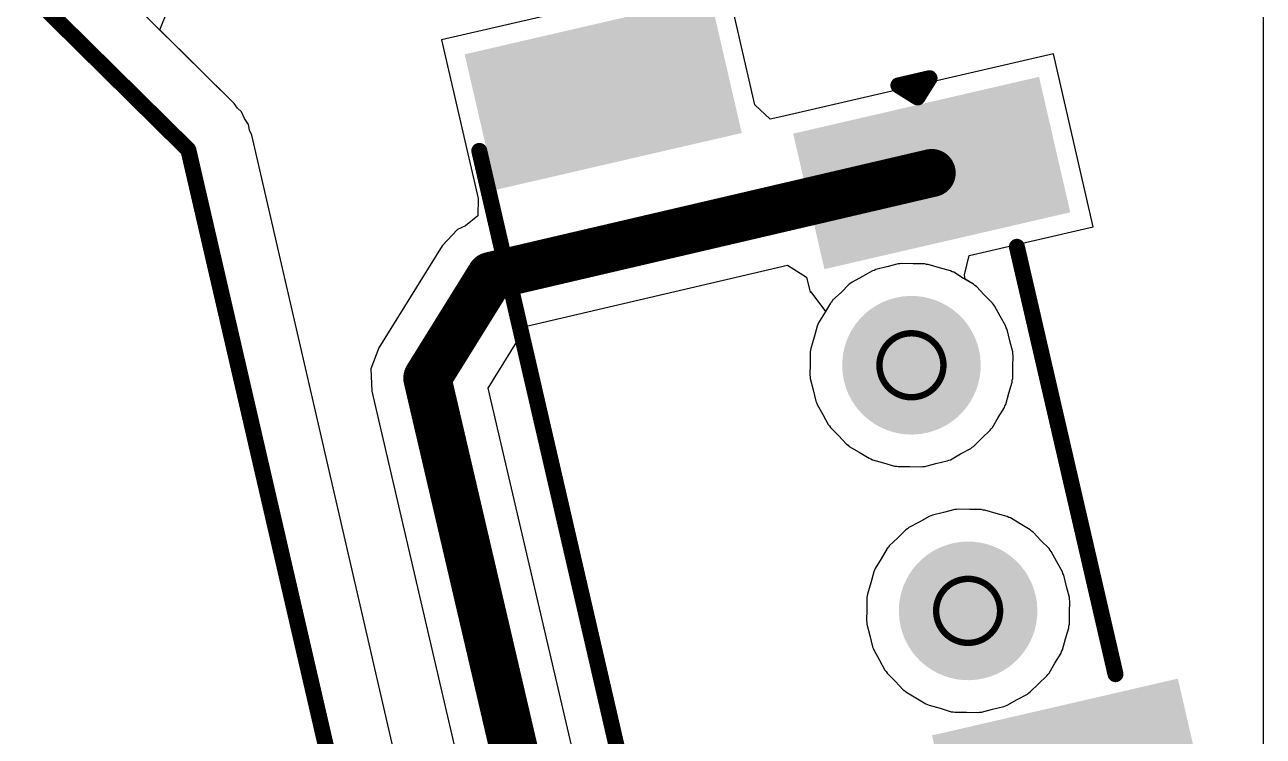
# Model space of a CAD drawing. Header units: inches. Extents: x -6 to 385, y -2 to 102.
# Drawn here: x -5.71 to 4.12, y 11.65 to 17.29 of the extents above; entities that cross this region are included whole.
import ezdxf

# ---------------------------------------------------------------- set-up
doc = ezdxf.new("R2010")
doc.units = ezdxf.units.IN
for name, color, linetype in [('Board outline', 216, 'Continuous'), ('Bottom Layer', 5, 'Continuous'), ('Bottom Overlay', 54, 'Continuous'), ('Bottom Paste', 16, 'Continuous'), ('Bottom Solder', 6, 'Continuous'), ('Drill Drawing', 1, 'Continuous'), ('Layer 1', 16, 'Continuous'), ('Layer 2', 76, 'Continuous'), ('Pad Holes', 156, 'Continuous'), ('Top Layer', 1, 'Continuous'), ('Top Solder', 216, 'Continuous')]:
    doc.layers.add(name, color=color, linetype=linetype)

# ---------------------------------------------------------------- blocks, each defined once
blk = doc.blocks.new('TP12422673_B_174')
at = {"layer": 'Bottom Layer'}
for points in [[(-2, 2.1), (-2, 0.3), (-2.9, 0.3), (-2.9, 2.1)], [(2.9, 2.1), (2.9, 0.3), (2, 0.3), (2, 2.1)], [(-3.2, -0.3), (-3.2, -2.1), (-4.1, -2.1), (-4.1, -0.3)], [(4.1, -0.3), (4.1, -2.1), (3.2, -2.1), (3.2, -0.3)]]:
    blk.add_hatch(color=5, dxfattribs=at).paths.add_polyline_path(points)
at = {"layer": 'Bottom Paste'}
for points in [[(-2, 2.1), (-2, 0.3), (-2.9, 0.3), (-2.9, 2.1)], [(2.9, 2.1), (2.9, 0.3), (2, 0.3), (2, 2.1)], [(-3.2, -0.3), (-3.2, -2.1), (-4.1, -2.1), (-4.1, -0.3)], [(4.1, -0.3), (4.1, -2.1), (3.2, -2.1), (3.2, -0.3)]]:
    blk.add_hatch(color=16, dxfattribs=at).paths.add_polyline_path(points)
at = {"layer": 'Bottom Solder'}
for points in [[(-1.8984, 2.2016), (-1.8984, 0.1984), (-3.0016, 0.1984), (-3.0016, 2.2016)], [(3.0016, 2.2016), (3.0016, 0.1984), (1.8984, 0.1984), (1.8984, 2.2016)], [(-3.0984, -0.1984), (-3.0984, -2.2016), (-4.2016, -2.2016), (-4.2016, -0.1984)], [(4.2016, -0.1984), (4.2016, -2.2016), (3.0984, -2.2016), (3.0984, -0.1984)]]:
    blk.add_hatch(color=6, dxfattribs=at).paths.add_polyline_path(points)
h = blk.add_hatch(color=6, dxfattribs=at)
edge = h.paths.add_edge_path()
edge.add_arc((-1, 0.7), 0.1016, 0, 360)
h = blk.add_hatch(color=6, dxfattribs=at)
edge = h.paths.add_edge_path()
edge.add_arc((1, 0.7), 0.1016, 0, 360)
at = {"layer": 'Pad Holes'}
h = blk.add_hatch(color=7, dxfattribs=at)
edge = h.paths.add_edge_path()
edge.add_arc((-1, 0.7), 0.55, 0, 360)
h = blk.add_hatch(color=7, dxfattribs=at)
edge = h.paths.add_edge_path()
edge.add_arc((1, 0.7), 0.55, 0, 360)
at = {"layer": 'Top Solder'}
h = blk.add_hatch(color=216, dxfattribs=at)
edge = h.paths.add_edge_path()
edge.add_arc((-1, 0.7), 0.1016, 0, 360)
h = blk.add_hatch(color=216, dxfattribs=at)
edge = h.paths.add_edge_path()
edge.add_arc((1, 0.7), 0.1016, 0, 360)
at = {"layer": 'Bottom Overlay'}
for points in [[(-1.7272, 1.7272, 0.127, 0.127, 0), (1.7526, 1.7272, 0.127, 0.127, 0)], [(-3.1866, 1.0984, 0.127, 0.127, 0), (-3.1866, 1.3524, 0.127, 0.127, 0)], [(-3.0596, 1.2254, 0.127, 0.127, 0), (-3.1866, 1.3524, 0.127, 0.127, 0)], [(-3.1866, 1.0984, 0.127, 0.127, 0), (-3.0596, 1.2254, 0.127, 0.127, 0)], [(-3.429, -2.2606, 0.127, 0.127, 0), (3.5306, -2.2606, 0.127, 0.127, 0)]]:
    blk.add_lwpolyline(points, format="xyseb", dxfattribs=at)
for points in [[(-1.759, 1.7272, 0.0635, 0.0635, 1), (-1.6955, 1.7272, 0.0635, 0.0635, 1)], [(1.7208, 1.7272, 0.0635, 0.0635, 1), (1.7844, 1.7272, 0.0635, 0.0635, 1)], [(-3.2183, 1.3524, 0.0635, 0.0635, 1), (-3.1548, 1.3524, 0.0635, 0.0635, 1)], [(-3.2183, 1.3524, 0.0635, 0.0635, 1), (-3.1548, 1.3524, 0.0635, 0.0635, 1)], [(-3.0913, 1.2254, 0.0635, 0.0635, 1), (-3.0278, 1.2254, 0.0635, 0.0635, 1)], [(-3.0913, 1.2254, 0.0635, 0.0635, 1), (-3.0278, 1.2254, 0.0635, 0.0635, 1)], [(-3.2184, 1.0984, 0.0635, 0.0635, 1), (-3.1549, 1.0984, 0.0635, 0.0635, 1)], [(-3.2184, 1.0984, 0.0635, 0.0635, 1), (-3.1549, 1.0984, 0.0635, 0.0635, 1)], [(-3.4607, -2.2606, 0.0635, 0.0635, 1), (-3.3973, -2.2606, 0.0635, 0.0635, 1)], [(3.4989, -2.2606, 0.0635, 0.0635, 1), (3.5623, -2.2606, 0.0635, 0.0635, 1)]]:
    blk.add_lwpolyline(points, format="xyseb", close=True, dxfattribs=at)

msp = doc.modelspace()

# ---------------------------------------------------------------- linework, layer by layer
at = {"layer": 'Board outline'}
for points in [[(-5.6475, 17.5214, 0.127, 0.127, 0), (-4.4121, 16.3028, 0.127, 0.127, 0)], [(-4.4121, 16.3028, 0.127, 0.127, 0), (-2.6237, 8.5565, 0.127, 0.127, 0)]]:
    msp.add_lwpolyline(points, format="xyseb", dxfattribs=at)
msp.add_lwpolyline([(-4.4438, 16.3028, 0.0635, 0.0635, 1), (-4.3803, 16.3028, 0.0635, 0.0635, 1)], format="xyseb", close=True, dxfattribs=at)
msp.add_lwpolyline([(-4.4438, 16.3028, 0.0635, 0.0635, 1), (-4.3803, 16.3028, 0.0635, 0.0635, 1)], format="xyseb", close=True, dxfattribs=at)
at = {"layer": 'Bottom Layer'}
for p, q in [((-4.0484, 16.6715), (-5.1526, 17.7607)), ((-0.1526, 17.6941), (-2.4014, 17.1749)), ((0.0859, 16.6609), (-0.1526, 17.6941)), ((-2.4014, 17.1749), (-2.1111, 15.9174)), ((2.4559, 17.0647), (0.2906, 16.5648)), ((2.7726, 15.6928), (2.4559, 17.0647)), ((-4.0231, 16.6343), (-4.0484, 16.6715)), ((-3.9904, 16.6035), (-4.0231, 16.6343)), ((0.207, 16.5455), (0.0859, 16.6609)), ((-3.967, 16.5515), (-3.9904, 16.6035)), ((-3.9349, 16.5042), (-3.967, 16.5515)), ((0.2906, 16.5648), (0.207, 16.5455)), ((-3.9259, 16.4602), (-3.9349, 16.5042)), ((-3.9074, 16.4193), (-3.9259, 16.4602)), ((-2.119, 8.673), (-3.9074, 16.4193)), ((-2.1111, 15.9174), (-2.1144, 15.7789)), ((-2.1144, 15.7789), (-2.2125, 15.6993)), ((-2.2763, 15.6704), (-2.3971, 15.5413)), ((-2.2125, 15.6993), (-2.2763, 15.6704)), ((1.787, 15.4652), (2.7726, 15.6928)), ((-2.3971, 15.5413), (-2.9004, 14.7318)), ((1.7498, 15.3112), (1.787, 15.4652)), ((-1.7264, 14.9034), (0.3454, 15.3868)), ((0.3454, 15.3868), (0.4962, 15.2927)), ((0.4962, 15.2927), (0.5237, 15.1736)), ((1.7559, 15.2756), (1.7498, 15.3112)), ((1.8225, 15.2372), (1.7559, 15.2756)), ((0.5237, 15.1736), (0.5308, 15.1752)), ((0.5308, 15.1752), (0.6461, 15.0194)), ((1.8325, 15.2271), (1.8225, 15.2372)), ((1.8446, 15.2196), (1.8325, 15.2271)), ((1.9072, 15.1524), (1.8446, 15.2196)), ((1.9722, 15.0875), (1.9072, 15.1524)), ((1.9793, 15.0752), (1.9722, 15.0875)), ((1.989, 15.0648), (1.9793, 15.0752)), ((2.0321, 14.9837), (1.989, 15.0648)), ((0.6395, 15.008), (0.5909, 14.9301)), ((0.6461, 15.0194), (0.6395, 15.008)), ((2.078, 14.9042), (2.0321, 14.9837)), ((-2.0315, 14.4126), (-1.7264, 14.9034)), ((0.5796, 14.9042), (0.5558, 14.8155)), ((0.5867, 14.9165), (0.5796, 14.9042)), ((0.5909, 14.9301), (0.5867, 14.9165)), ((2.0817, 14.8904), (2.078, 14.9042)), ((2.0884, 14.8778), (2.0817, 14.8904)), ((2.109, 14.7883), (2.0884, 14.8778)), ((0.5558, 14.8155), (0.529, 14.7277)), ((2.1328, 14.6997), (2.109, 14.7883)), ((-2.9004, 14.7318), (-2.9627, 14.5663)), ((0.5285, 14.7135), (0.5248, 14.6997)), ((0.5248, 14.6997), (0.5248, 14.6079)), ((0.529, 14.7277), (0.5285, 14.7135)), ((2.1328, 14.6854), (2.1328, 14.6997)), ((2.136, 14.6716), (2.1328, 14.6854)), ((2.1328, 14.5798), (2.136, 14.6716)), ((-2.9627, 14.5663), (-2.9568, 14.3895)), ((0.5248, 14.6079), (0.5216, 14.5161)), ((2.1328, 14.488), (2.1328, 14.5798)), ((0.5216, 14.5161), (0.5248, 14.5022)), ((0.5248, 14.5022), (0.5248, 14.488)), ((0.5248, 14.488), (0.5486, 14.3993)), ((2.1018, 14.3722), (2.1286, 14.46)), ((2.1286, 14.46), (2.1291, 14.4742)), ((2.1291, 14.4742), (2.1328, 14.488)), ((-2.9568, 14.3895), (-2.9568, 14.3895)), ((-2.9568, 14.3895), (-1.3957, 7.6982)), ((-0.4839, 7.7795), (-2.0315, 14.4126)), ((0.5486, 14.3993), (0.5692, 14.3098)), ((2.078, 14.2835), (2.1018, 14.3722)), ((0.5692, 14.3098), (0.5759, 14.2973)), ((0.5759, 14.2973), (0.5796, 14.2835)), ((0.5796, 14.2835), (0.6255, 14.204)), ((2.0667, 14.2575), (2.0709, 14.2712)), ((2.0709, 14.2712), (2.078, 14.2835)), ((0.6255, 14.204), (0.6686, 14.1229)), ((1.9722, 14.1002), (2.0181, 14.1797)), ((2.0181, 14.1797), (2.0667, 14.2575)), ((0.6686, 14.1229), (0.6783, 14.1125)), ((0.6783, 14.1125), (0.6854, 14.1002)), ((0.6854, 14.1002), (0.7504, 14.0352)), ((1.8874, 14.0154), (1.9545, 14.078)), ((1.9545, 14.078), (1.9621, 14.0901)), ((1.9621, 14.0901), (1.9722, 14.1002)), ((0.7504, 14.0352), (0.813, 13.9681)), ((0.813, 13.9681), (0.8251, 13.9606)), ((1.8225, 13.9505), (1.8874, 14.0154)), ((0.8251, 13.9606), (0.8351, 13.9505)), ((0.8351, 13.9505), (0.9146, 13.9046)), ((0.9146, 13.9046), (0.9925, 13.8559)), ((1.6391, 13.8446), (1.7186, 13.8905)), ((1.7186, 13.8905), (1.7997, 13.9336)), ((1.7997, 13.9336), (1.8101, 13.9434)), ((1.8101, 13.9434), (1.8225, 13.9505)), ((0.9925, 13.8559), (1.0061, 13.8518)), ((1.0061, 13.8518), (1.0185, 13.8446)), ((1.0185, 13.8446), (1.1072, 13.8209)), ((1.1072, 13.8209), (1.195, 13.794)), ((1.195, 13.794), (1.2092, 13.7935)), ((1.2092, 13.7935), (1.223, 13.7898)), ((1.223, 13.7898), (1.3148, 13.7898)), ((1.3148, 13.7898), (1.4065, 13.7866)), ((1.4065, 13.7866), (1.4204, 13.7898)), ((1.4204, 13.7898), (1.4347, 13.7898)), ((1.4347, 13.7898), (1.5233, 13.8136)), ((1.5233, 13.8136), (1.6128, 13.8343)), ((1.6128, 13.8343), (1.6254, 13.8409)), ((1.6254, 13.8409), (1.6391, 13.8446)), ((1.4684, 13.3943), (1.3889, 13.3484)), ((1.4821, 13.398), (1.4684, 13.3943)), ((1.4947, 13.4047), (1.4821, 13.398)), ((1.5842, 13.4253), (1.4947, 13.4047)), ((1.6729, 13.4491), (1.5842, 13.4253)), ((1.6871, 13.4491), (1.6729, 13.4491)), ((1.701, 13.4523), (1.6871, 13.4491)), ((1.7927, 13.4491), (1.701, 13.4523)), ((1.8846, 13.4491), (1.7927, 13.4491)), ((1.8983, 13.4454), (1.8846, 13.4491)), ((1.9125, 13.4449), (1.8983, 13.4454)), ((2.0003, 13.4181), (1.9125, 13.4449)), ((2.089, 13.3943), (2.0003, 13.4181)), ((2.1014, 13.3872), (2.089, 13.3943)), ((2.115, 13.383), (2.1014, 13.3872)), ((2.1929, 13.3344), (2.115, 13.383)), ((1.285, 13.2885), (1.2201, 13.2235)), ((1.2974, 13.2956), (1.285, 13.2885)), ((1.3078, 13.3053), (1.2974, 13.2956)), ((1.3889, 13.3484), (1.3078, 13.3053)), ((2.2724, 13.2885), (2.1929, 13.3344)), ((2.2824, 13.2784), (2.2724, 13.2885)), ((2.2945, 13.2708), (2.2824, 13.2784)), ((1.2201, 13.2235), (1.153, 13.1609)), ((2.3571, 13.2037), (2.2945, 13.2708)), ((2.4221, 13.1388), (2.3571, 13.2037)), ((1.1353, 13.1388), (1.0895, 13.0593)), ((1.1454, 13.1488), (1.1353, 13.1388)), ((1.153, 13.1609), (1.1454, 13.1488)), ((2.4292, 13.1264), (2.4221, 13.1388)), ((2.4389, 13.116), (2.4292, 13.1264)), ((2.482, 13.0349), (2.4389, 13.116)), ((1.0408, 12.9814), (1.0366, 12.9678)), ((1.0895, 13.0593), (1.0408, 12.9814)), ((2.5279, 12.9554), (2.482, 13.0349)), ((1.0295, 12.9554), (1.0057, 12.8667)), ((1.0366, 12.9678), (1.0295, 12.9554)), ((2.5316, 12.9417), (2.5279, 12.9554)), ((2.5383, 12.9291), (2.5316, 12.9417)), ((2.5589, 12.8396), (2.5383, 12.9291)), ((1.0057, 12.8667), (0.9789, 12.7789)), ((2.5827, 12.7509), (2.5589, 12.8396)), ((0.9784, 12.7647), (0.9747, 12.7509)), ((0.9747, 12.7509), (0.9747, 12.6591)), ((0.9789, 12.7789), (0.9784, 12.7647)), ((2.5827, 12.7367), (2.5827, 12.7509)), ((2.5859, 12.7228), (2.5827, 12.7367)), ((2.5827, 12.6311), (2.5859, 12.7228)), ((0.9747, 12.6591), (0.9715, 12.5674)), ((2.5827, 12.5393), (2.5827, 12.6311)), ((0.9715, 12.5674), (0.9747, 12.5535)), ((0.9747, 12.5535), (0.9747, 12.5393)), ((0.9747, 12.5393), (0.9985, 12.4506)), ((2.5517, 12.4235), (2.5785, 12.5113)), ((2.5785, 12.5113), (2.579, 12.5255)), ((2.579, 12.5255), (2.5827, 12.5393)), ((0.9985, 12.4506), (1.0191, 12.3611)), ((2.5279, 12.3348), (2.5517, 12.4235)), ((1.0191, 12.3611), (1.0258, 12.3485)), ((1.0258, 12.3485), (1.0295, 12.3348)), ((1.0295, 12.3348), (1.0754, 12.2553)), ((2.468, 12.2309), (2.5166, 12.3088)), ((2.5166, 12.3088), (2.5208, 12.3224)), ((2.5208, 12.3224), (2.5279, 12.3348)), ((1.0754, 12.2553), (1.1185, 12.1742)), ((2.4221, 12.1514), (2.468, 12.2309)), ((1.1185, 12.1742), (1.1282, 12.1638)), ((1.1282, 12.1638), (1.1353, 12.1514)), ((1.1353, 12.1514), (1.2003, 12.0865)), ((2.3373, 12.0667), (2.4044, 12.1293)), ((2.4044, 12.1293), (2.412, 12.1414)), ((2.412, 12.1414), (2.4221, 12.1514)), ((1.2003, 12.0865), (1.2629, 12.0194)), ((1.2629, 12.0194), (1.275, 12.0118)), ((1.275, 12.0118), (1.285, 12.0017)), ((1.285, 12.0017), (1.3645, 11.9558)), ((2.26, 11.9946), (2.2724, 12.0017)), ((2.2724, 12.0017), (2.3373, 12.0667)), ((1.3645, 11.9558), (1.4424, 11.9072)), ((1.4424, 11.9072), (1.456, 11.903)), ((1.456, 11.903), (1.4684, 11.8959)), ((2.089, 11.8959), (2.1685, 11.9418)), ((2.1685, 11.9418), (2.2496, 11.9849)), ((2.2496, 11.9849), (2.26, 11.9946)), ((1.4684, 11.8959), (1.5571, 11.8721)), ((1.5571, 11.8721), (1.6449, 11.8453)), ((1.6449, 11.8453), (1.6591, 11.8448)), ((1.6591, 11.8448), (1.6729, 11.8411)), ((1.6729, 11.8411), (1.7647, 11.8411)), ((1.7647, 11.8411), (1.8564, 11.8379)), ((1.8564, 11.8379), (1.8703, 11.8411)), ((1.8703, 11.8411), (1.8846, 11.8411)), ((1.8846, 11.8411), (1.9732, 11.8649)), ((1.9732, 11.8649), (2.0627, 11.8855)), ((2.0627, 11.8855), (2.0753, 11.8922)), ((2.0753, 11.8922), (2.089, 11.8959))]:
    msp.add_line(p, q, dxfattribs=at)
for points in [[(-2.0122, 15.3021, 0.381, 0.381, 0), (1.4898, 16.1192, 0.381, 0.381, 0)], [(-2.5155, 14.4925, 0.381, 0.381, 0), (-2.0122, 15.3021, 0.381, 0.381, 0)], [(-2.5155, 14.4925, 0.381, 0.381, 0), (-0.7473, 6.9141, 0.381, 0.381, 0)]]:
    msp.add_lwpolyline(points, format="xyseb", dxfattribs=at)
for points in [[(1.3946, 16.1192, 0.1905, 0.1905, 1), (1.5851, 16.1192, 0.1905, 0.1905, 1)], [(-2.1075, 15.3021, 0.1905, 0.1905, 1), (-1.917, 15.3021, 0.1905, 0.1905, 1)], [(-2.1075, 15.3021, 0.1905, 0.1905, 1), (-1.917, 15.3021, 0.1905, 0.1905, 1)], [(-2.6107, 14.4925, 0.1905, 0.1905, 1), (-2.4202, 14.4925, 0.1905, 0.1905, 1)], [(-2.6107, 14.4925, 0.1905, 0.1905, 1), (-2.4202, 14.4925, 0.1905, 0.1905, 1)]]:
    msp.add_lwpolyline(points, format="xyseb", close=True, dxfattribs=at)
at = {"layer": 'Drill Drawing'}
for points in [[(1.5828, 14.5938, 0.0508, 0.0508, 1), (1.0748, 14.5938, 0.0508, 0.0508, 1)], [(1.0621, 14.5938, 0.0254, 0.0254, 1), (1.0875, 14.5938, 0.0254, 0.0254, 1)], [(1.5701, 14.5938, 0.0254, 0.0254, 1), (1.5955, 14.5938, 0.0254, 0.0254, 1)], [(2.0327, 12.6451, 0.0508, 0.0508, 1), (1.5247, 12.6451, 0.0508, 0.0508, 1)], [(1.512, 12.6451, 0.0254, 0.0254, 1), (1.5374, 12.6451, 0.0254, 0.0254, 1)], [(2.02, 12.6451, 0.0254, 0.0254, 1), (2.0454, 12.6451, 0.0254, 0.0254, 1)]]:
    msp.add_lwpolyline(points, format="xyseb", close=True, dxfattribs=at)
at = {"layer": 'Layer 1'}
for p, q in [((-4.0484, 16.6715), (-5.1526, 17.7607)), ((-4.0231, 16.6343), (-4.0484, 16.6715)), ((-3.9904, 16.6035), (-4.0231, 16.6343)), ((-3.967, 16.5515), (-3.9904, 16.6035)), ((-3.9349, 16.5042), (-3.967, 16.5515)), ((-3.9259, 16.4602), (-3.9349, 16.5042)), ((-3.9074, 16.4193), (-3.9259, 16.4602)), ((-2.119, 8.673), (-3.9074, 16.4193)), ((1.0185, 15.343), (0.939, 15.2971)), ((1.0322, 15.3467), (1.0185, 15.343)), ((1.0448, 15.3534), (1.0322, 15.3467)), ((1.1343, 15.3741), (1.0448, 15.3534)), ((1.223, 15.3978), (1.1343, 15.3741)), ((1.2372, 15.3978), (1.223, 15.3978)), ((1.2511, 15.401), (1.2372, 15.3978)), ((1.3428, 15.3978), (1.2511, 15.401)), ((1.4347, 15.3978), (1.3428, 15.3978)), ((1.4484, 15.3942), (1.4347, 15.3978)), ((1.4626, 15.3937), (1.4484, 15.3942)), ((1.5504, 15.3668), (1.4626, 15.3937)), ((1.6391, 15.343), (1.5504, 15.3668)), ((1.6515, 15.3359), (1.6391, 15.343)), ((0.8475, 15.2443), (0.8351, 15.2372)), ((0.8579, 15.254), (0.8475, 15.2443)), ((0.939, 15.2971), (0.8579, 15.254)), ((1.6651, 15.3318), (1.6515, 15.3359)), ((1.743, 15.2831), (1.6651, 15.3318)), ((1.8225, 15.2372), (1.743, 15.2831)), ((0.7702, 15.1723), (0.7031, 15.1097)), ((0.8351, 15.2372), (0.7702, 15.1723)), ((1.8325, 15.2271), (1.8225, 15.2372)), ((1.8446, 15.2196), (1.8325, 15.2271)), ((1.9072, 15.1524), (1.8446, 15.2196)), ((1.9722, 15.0875), (1.9072, 15.1524)), ((0.6854, 15.0875), (0.6395, 15.008)), ((0.6955, 15.0976), (0.6854, 15.0875)), ((0.7031, 15.1097), (0.6955, 15.0976)), ((1.9793, 15.0752), (1.9722, 15.0875)), ((1.989, 15.0648), (1.9793, 15.0752)), ((2.0321, 14.9837), (1.989, 15.0648)), ((0.6395, 15.008), (0.5909, 14.9301)), ((2.078, 14.9042), (2.0321, 14.9837)), ((0.5796, 14.9042), (0.5558, 14.8155)), ((0.5867, 14.9165), (0.5796, 14.9042)), ((0.5909, 14.9301), (0.5867, 14.9165)), ((2.0817, 14.8904), (2.078, 14.9042)), ((2.0884, 14.8778), (2.0817, 14.8904)), ((2.109, 14.7883), (2.0884, 14.8778)), ((0.5558, 14.8155), (0.529, 14.7277)), ((2.1328, 14.6997), (2.109, 14.7883)), ((0.5285, 14.7135), (0.5248, 14.6997)), ((0.5248, 14.6997), (0.5248, 14.6079)), ((0.529, 14.7277), (0.5285, 14.7135)), ((2.1328, 14.6854), (2.1328, 14.6997)), ((2.136, 14.6716), (2.1328, 14.6854)), ((2.1328, 14.5798), (2.136, 14.6716)), ((0.5248, 14.6079), (0.5216, 14.5161)), ((2.1328, 14.488), (2.1328, 14.5798)), ((0.5216, 14.5161), (0.5248, 14.5022)), ((0.5248, 14.5022), (0.5248, 14.488)), ((0.5248, 14.488), (0.5486, 14.3993)), ((2.1018, 14.3722), (2.1286, 14.46)), ((2.1286, 14.46), (2.1291, 14.4742)), ((2.1291, 14.4742), (2.1328, 14.488)), ((0.5486, 14.3993), (0.5692, 14.3098)), ((2.078, 14.2835), (2.1018, 14.3722)), ((0.5692, 14.3098), (0.5759, 14.2973)), ((0.5759, 14.2973), (0.5796, 14.2835)), ((0.5796, 14.2835), (0.6255, 14.204)), ((2.0667, 14.2575), (2.0709, 14.2712)), ((2.0709, 14.2712), (2.078, 14.2835)), ((0.6255, 14.204), (0.6686, 14.1229)), ((1.9722, 14.1002), (2.0181, 14.1797)), ((2.0181, 14.1797), (2.0667, 14.2575)), ((0.6686, 14.1229), (0.6783, 14.1125)), ((0.6783, 14.1125), (0.6854, 14.1002)), ((0.6854, 14.1002), (0.7504, 14.0352)), ((1.8874, 14.0154), (1.9545, 14.078)), ((1.9545, 14.078), (1.9621, 14.0901)), ((1.9621, 14.0901), (1.9722, 14.1002)), ((0.7504, 14.0352), (0.813, 13.9681)), ((0.813, 13.9681), (0.8251, 13.9606)), ((1.8225, 13.9505), (1.8874, 14.0154)), ((0.8251, 13.9606), (0.8351, 13.9505)), ((0.8351, 13.9505), (0.9146, 13.9046)), ((0.9146, 13.9046), (0.9925, 13.8559)), ((1.6391, 13.8446), (1.7186, 13.8905)), ((1.7186, 13.8905), (1.7997, 13.9336)), ((1.7997, 13.9336), (1.8101, 13.9434)), ((1.8101, 13.9434), (1.8225, 13.9505)), ((0.9925, 13.8559), (1.0061, 13.8518)), ((1.0061, 13.8518), (1.0185, 13.8446)), ((1.0185, 13.8446), (1.1072, 13.8209)), ((1.1072, 13.8209), (1.195, 13.794)), ((1.195, 13.794), (1.2092, 13.7935)), ((1.2092, 13.7935), (1.223, 13.7898)), ((1.223, 13.7898), (1.3148, 13.7898)), ((1.3148, 13.7898), (1.4065, 13.7866)), ((1.4065, 13.7866), (1.4204, 13.7898)), ((1.4204, 13.7898), (1.4347, 13.7898)), ((1.4347, 13.7898), (1.5233, 13.8136)), ((1.5233, 13.8136), (1.6128, 13.8343)), ((1.6128, 13.8343), (1.6254, 13.8409)), ((1.6254, 13.8409), (1.6391, 13.8446)), ((1.4684, 13.3943), (1.3889, 13.3484)), ((1.4821, 13.398), (1.4684, 13.3943)), ((1.4947, 13.4047), (1.4821, 13.398)), ((1.5842, 13.4253), (1.4947, 13.4047)), ((1.6729, 13.4491), (1.5842, 13.4253)), ((1.6871, 13.4491), (1.6729, 13.4491)), ((1.701, 13.4523), (1.6871, 13.4491)), ((1.7927, 13.4491), (1.701, 13.4523)), ((1.8846, 13.4491), (1.7927, 13.4491)), ((1.8983, 13.4454), (1.8846, 13.4491)), ((1.9125, 13.4449), (1.8983, 13.4454)), ((2.0003, 13.4181), (1.9125, 13.4449)), ((2.089, 13.3943), (2.0003, 13.4181)), ((2.1014, 13.3872), (2.089, 13.3943)), ((2.115, 13.383), (2.1014, 13.3872)), ((2.1929, 13.3344), (2.115, 13.383)), ((1.285, 13.2885), (1.2201, 13.2235)), ((1.2974, 13.2956), (1.285, 13.2885)), ((1.3078, 13.3053), (1.2974, 13.2956)), ((1.3889, 13.3484), (1.3078, 13.3053)), ((2.2724, 13.2885), (2.1929, 13.3344)), ((2.2824, 13.2784), (2.2724, 13.2885)), ((2.2945, 13.2708), (2.2824, 13.2784)), ((1.2201, 13.2235), (1.153, 13.1609)), ((2.3571, 13.2037), (2.2945, 13.2708)), ((2.4221, 13.1388), (2.3571, 13.2037)), ((1.1353, 13.1388), (1.0895, 13.0593)), ((1.1454, 13.1488), (1.1353, 13.1388)), ((1.153, 13.1609), (1.1454, 13.1488)), ((2.4292, 13.1264), (2.4221, 13.1388)), ((2.4389, 13.116), (2.4292, 13.1264)), ((2.482, 13.0349), (2.4389, 13.116)), ((1.0408, 12.9814), (1.0366, 12.9678)), ((1.0895, 13.0593), (1.0408, 12.9814)), ((2.5279, 12.9554), (2.482, 13.0349)), ((1.0295, 12.9554), (1.0057, 12.8667)), ((1.0366, 12.9678), (1.0295, 12.9554)), ((2.5316, 12.9417), (2.5279, 12.9554)), ((2.5383, 12.9291), (2.5316, 12.9417)), ((2.5589, 12.8396), (2.5383, 12.9291)), ((1.0057, 12.8667), (0.9789, 12.7789)), ((2.5827, 12.7509), (2.5589, 12.8396)), ((0.9784, 12.7647), (0.9747, 12.7509)), ((0.9747, 12.7509), (0.9747, 12.6591)), ((0.9789, 12.7789), (0.9784, 12.7647)), ((2.5827, 12.7367), (2.5827, 12.7509)), ((2.5859, 12.7228), (2.5827, 12.7367)), ((2.5827, 12.6311), (2.5859, 12.7228)), ((0.9747, 12.6591), (0.9715, 12.5674)), ((2.5827, 12.5393), (2.5827, 12.6311)), ((0.9715, 12.5674), (0.9747, 12.5535)), ((0.9747, 12.5535), (0.9747, 12.5393)), ((0.9747, 12.5393), (0.9985, 12.4506)), ((2.5517, 12.4235), (2.5785, 12.5113)), ((2.5785, 12.5113), (2.579, 12.5255)), ((2.579, 12.5255), (2.5827, 12.5393)), ((0.9985, 12.4506), (1.0191, 12.3611)), ((2.5279, 12.3348), (2.5517, 12.4235)), ((1.0191, 12.3611), (1.0258, 12.3485)), ((1.0258, 12.3485), (1.0295, 12.3348)), ((1.0295, 12.3348), (1.0754, 12.2553)), ((2.468, 12.2309), (2.5166, 12.3088)), ((2.5166, 12.3088), (2.5208, 12.3224)), ((2.5208, 12.3224), (2.5279, 12.3348)), ((1.0754, 12.2553), (1.1185, 12.1742)), ((2.4221, 12.1514), (2.468, 12.2309)), ((1.1185, 12.1742), (1.1282, 12.1638)), ((1.1282, 12.1638), (1.1353, 12.1514)), ((1.1353, 12.1514), (1.2003, 12.0865)), ((2.3373, 12.0667), (2.4044, 12.1293)), ((2.4044, 12.1293), (2.412, 12.1414)), ((2.412, 12.1414), (2.4221, 12.1514)), ((1.2003, 12.0865), (1.2629, 12.0194)), ((1.2629, 12.0194), (1.275, 12.0118)), ((1.275, 12.0118), (1.285, 12.0017)), ((1.285, 12.0017), (1.3645, 11.9558)), ((2.26, 11.9946), (2.2724, 12.0017)), ((2.2724, 12.0017), (2.3373, 12.0667)), ((1.3645, 11.9558), (1.4424, 11.9072)), ((1.4424, 11.9072), (1.456, 11.903)), ((1.456, 11.903), (1.4684, 11.8959)), ((2.089, 11.8959), (2.1685, 11.9418)), ((2.1685, 11.9418), (2.2496, 11.9849)), ((2.2496, 11.9849), (2.26, 11.9946)), ((1.4684, 11.8959), (1.5571, 11.8721)), ((1.5571, 11.8721), (1.6449, 11.8453)), ((1.6449, 11.8453), (1.6591, 11.8448)), ((1.6591, 11.8448), (1.6729, 11.8411)), ((1.6729, 11.8411), (1.7647, 11.8411)), ((1.7647, 11.8411), (1.8564, 11.8379)), ((1.8564, 11.8379), (1.8703, 11.8411)), ((1.8703, 11.8411), (1.8846, 11.8411)), ((1.8846, 11.8411), (1.9732, 11.8649)), ((1.9732, 11.8649), (2.0627, 11.8855)), ((2.0627, 11.8855), (2.0753, 11.8922)), ((2.0753, 11.8922), (2.089, 11.8959))]:
    msp.add_line(p, q, dxfattribs=at)
at = {"layer": 'Layer 2'}
for p, q in [((-4.6399, 17.255), (-4.5724, 17.4195)), ((-4.0484, 16.6715), (-4.6399, 17.255)), ((-4.0231, 16.6343), (-4.0484, 16.6715)), ((-3.9904, 16.6035), (-4.0231, 16.6343)), ((-3.967, 16.5515), (-3.9904, 16.6035)), ((-3.9349, 16.5042), (-3.967, 16.5515)), ((-3.9259, 16.4602), (-3.9349, 16.5042)), ((-3.9074, 16.4193), (-3.9259, 16.4602)), ((-2.119, 8.673), (-3.9074, 16.4193)), ((1.0185, 15.343), (0.939, 15.2971)), ((1.0322, 15.3467), (1.0185, 15.343)), ((1.0448, 15.3534), (1.0322, 15.3467)), ((1.1343, 15.3741), (1.0448, 15.3534)), ((1.223, 15.3978), (1.1343, 15.3741)), ((1.2372, 15.3978), (1.223, 15.3978)), ((1.2511, 15.401), (1.2372, 15.3978)), ((1.3428, 15.3978), (1.2511, 15.401)), ((1.4347, 15.3978), (1.3428, 15.3978)), ((1.4484, 15.3942), (1.4347, 15.3978)), ((1.4626, 15.3937), (1.4484, 15.3942)), ((1.5504, 15.3668), (1.4626, 15.3937)), ((1.6391, 15.343), (1.5504, 15.3668)), ((1.6515, 15.3359), (1.6391, 15.343)), ((0.8475, 15.2443), (0.8351, 15.2372)), ((0.8579, 15.254), (0.8475, 15.2443)), ((0.939, 15.2971), (0.8579, 15.254)), ((1.6651, 15.3318), (1.6515, 15.3359)), ((1.743, 15.2831), (1.6651, 15.3318)), ((1.8225, 15.2372), (1.743, 15.2831)), ((0.7702, 15.1723), (0.7031, 15.1097)), ((0.8351, 15.2372), (0.7702, 15.1723)), ((1.8325, 15.2271), (1.8225, 15.2372)), ((1.8446, 15.2196), (1.8325, 15.2271)), ((1.9072, 15.1524), (1.8446, 15.2196)), ((1.9722, 15.0875), (1.9072, 15.1524)), ((0.6854, 15.0875), (0.6395, 15.008)), ((0.6955, 15.0976), (0.6854, 15.0875)), ((0.7031, 15.1097), (0.6955, 15.0976)), ((1.9793, 15.0752), (1.9722, 15.0875)), ((1.989, 15.0648), (1.9793, 15.0752)), ((2.0321, 14.9837), (1.989, 15.0648)), ((0.6395, 15.008), (0.5909, 14.9301)), ((2.078, 14.9042), (2.0321, 14.9837)), ((0.5796, 14.9042), (0.5558, 14.8155)), ((0.5867, 14.9165), (0.5796, 14.9042)), ((0.5909, 14.9301), (0.5867, 14.9165)), ((2.0817, 14.8904), (2.078, 14.9042)), ((2.0884, 14.8778), (2.0817, 14.8904)), ((2.109, 14.7883), (2.0884, 14.8778)), ((0.5558, 14.8155), (0.529, 14.7277)), ((2.1328, 14.6997), (2.109, 14.7883)), ((0.5285, 14.7135), (0.5248, 14.6997)), ((0.5248, 14.6997), (0.5248, 14.6079)), ((0.529, 14.7277), (0.5285, 14.7135)), ((2.1328, 14.6854), (2.1328, 14.6997)), ((2.136, 14.6716), (2.1328, 14.6854)), ((2.1328, 14.5798), (2.136, 14.6716)), ((0.5248, 14.6079), (0.5216, 14.5161)), ((2.1328, 14.488), (2.1328, 14.5798)), ((0.5216, 14.5161), (0.5248, 14.5022)), ((0.5248, 14.5022), (0.5248, 14.488)), ((0.5248, 14.488), (0.5486, 14.3993)), ((2.1018, 14.3722), (2.1286, 14.46)), ((2.1286, 14.46), (2.1291, 14.4742)), ((2.1291, 14.4742), (2.1328, 14.488)), ((0.5486, 14.3993), (0.5692, 14.3098)), ((2.078, 14.2835), (2.1018, 14.3722)), ((0.5692, 14.3098), (0.5759, 14.2973)), ((0.5759, 14.2973), (0.5796, 14.2835)), ((0.5796, 14.2835), (0.6255, 14.204)), ((2.0667, 14.2575), (2.0709, 14.2712)), ((2.0709, 14.2712), (2.078, 14.2835)), ((0.6255, 14.204), (0.6686, 14.1229)), ((1.9722, 14.1002), (2.0181, 14.1797)), ((2.0181, 14.1797), (2.0667, 14.2575)), ((0.6686, 14.1229), (0.6783, 14.1125)), ((0.6783, 14.1125), (0.6854, 14.1002)), ((0.6854, 14.1002), (0.7504, 14.0352)), ((1.8874, 14.0154), (1.9545, 14.078)), ((1.9545, 14.078), (1.9621, 14.0901)), ((1.9621, 14.0901), (1.9722, 14.1002)), ((0.7504, 14.0352), (0.813, 13.9681)), ((0.813, 13.9681), (0.8251, 13.9606)), ((1.8225, 13.9505), (1.8874, 14.0154)), ((0.8251, 13.9606), (0.8351, 13.9505)), ((0.8351, 13.9505), (0.9146, 13.9046)), ((0.9146, 13.9046), (0.9925, 13.8559)), ((1.6391, 13.8446), (1.7186, 13.8905)), ((1.7186, 13.8905), (1.7997, 13.9336)), ((1.7997, 13.9336), (1.8101, 13.9434)), ((1.8101, 13.9434), (1.8225, 13.9505)), ((0.9925, 13.8559), (1.0061, 13.8518)), ((1.0061, 13.8518), (1.0185, 13.8446)), ((1.0185, 13.8446), (1.1072, 13.8209)), ((1.1072, 13.8209), (1.195, 13.794)), ((1.195, 13.794), (1.2092, 13.7935)), ((1.2092, 13.7935), (1.223, 13.7898)), ((1.223, 13.7898), (1.3148, 13.7898)), ((1.3148, 13.7898), (1.4065, 13.7866)), ((1.4065, 13.7866), (1.4204, 13.7898)), ((1.4204, 13.7898), (1.4347, 13.7898)), ((1.4347, 13.7898), (1.5233, 13.8136)), ((1.5233, 13.8136), (1.6128, 13.8343)), ((1.6128, 13.8343), (1.6254, 13.8409)), ((1.6254, 13.8409), (1.6391, 13.8446)), ((1.4684, 13.3943), (1.3889, 13.3484)), ((1.4821, 13.398), (1.4684, 13.3943)), ((1.4947, 13.4047), (1.4821, 13.398)), ((1.5842, 13.4253), (1.4947, 13.4047)), ((1.6729, 13.4491), (1.5842, 13.4253)), ((1.6871, 13.4491), (1.6729, 13.4491)), ((1.701, 13.4523), (1.6871, 13.4491)), ((1.7927, 13.4491), (1.701, 13.4523)), ((1.8846, 13.4491), (1.7927, 13.4491)), ((1.8983, 13.4454), (1.8846, 13.4491)), ((1.9125, 13.4449), (1.8983, 13.4454)), ((2.0003, 13.4181), (1.9125, 13.4449)), ((2.089, 13.3943), (2.0003, 13.4181)), ((2.1014, 13.3872), (2.089, 13.3943)), ((2.115, 13.383), (2.1014, 13.3872)), ((2.1929, 13.3344), (2.115, 13.383)), ((1.285, 13.2885), (1.2201, 13.2235)), ((1.2974, 13.2956), (1.285, 13.2885)), ((1.3078, 13.3053), (1.2974, 13.2956)), ((1.3889, 13.3484), (1.3078, 13.3053)), ((2.2724, 13.2885), (2.1929, 13.3344)), ((2.2824, 13.2784), (2.2724, 13.2885)), ((2.2945, 13.2708), (2.2824, 13.2784)), ((1.2201, 13.2235), (1.153, 13.1609)), ((2.3571, 13.2037), (2.2945, 13.2708)), ((2.4221, 13.1388), (2.3571, 13.2037)), ((1.1353, 13.1388), (1.0895, 13.0593)), ((1.1454, 13.1488), (1.1353, 13.1388)), ((1.153, 13.1609), (1.1454, 13.1488)), ((2.4292, 13.1264), (2.4221, 13.1388)), ((2.4389, 13.116), (2.4292, 13.1264)), ((2.482, 13.0349), (2.4389, 13.116)), ((1.0408, 12.9814), (1.0366, 12.9678)), ((1.0895, 13.0593), (1.0408, 12.9814)), ((2.5279, 12.9554), (2.482, 13.0349)), ((1.0295, 12.9554), (1.0057, 12.8667)), ((1.0366, 12.9678), (1.0295, 12.9554)), ((2.5316, 12.9417), (2.5279, 12.9554)), ((2.5383, 12.9291), (2.5316, 12.9417)), ((2.5589, 12.8396), (2.5383, 12.9291)), ((1.0057, 12.8667), (0.9789, 12.7789)), ((2.5827, 12.7509), (2.5589, 12.8396)), ((0.9784, 12.7647), (0.9747, 12.7509)), ((0.9747, 12.7509), (0.9747, 12.6591)), ((0.9789, 12.7789), (0.9784, 12.7647)), ((2.5827, 12.7367), (2.5827, 12.7509)), ((2.5859, 12.7228), (2.5827, 12.7367)), ((2.5827, 12.6311), (2.5859, 12.7228)), ((0.9747, 12.6591), (0.9715, 12.5674)), ((2.5827, 12.5393), (2.5827, 12.6311)), ((0.9715, 12.5674), (0.9747, 12.5535)), ((0.9747, 12.5535), (0.9747, 12.5393)), ((0.9747, 12.5393), (0.9985, 12.4506)), ((2.5517, 12.4235), (2.5785, 12.5113)), ((2.5785, 12.5113), (2.579, 12.5255)), ((2.579, 12.5255), (2.5827, 12.5393)), ((0.9985, 12.4506), (1.0191, 12.3611)), ((2.5279, 12.3348), (2.5517, 12.4235)), ((1.0191, 12.3611), (1.0258, 12.3485)), ((1.0258, 12.3485), (1.0295, 12.3348)), ((1.0295, 12.3348), (1.0754, 12.2553)), ((2.468, 12.2309), (2.5166, 12.3088)), ((2.5166, 12.3088), (2.5208, 12.3224)), ((2.5208, 12.3224), (2.5279, 12.3348)), ((1.0754, 12.2553), (1.1185, 12.1742)), ((2.4221, 12.1514), (2.468, 12.2309)), ((1.1185, 12.1742), (1.1282, 12.1638)), ((1.1282, 12.1638), (1.1353, 12.1514)), ((1.1353, 12.1514), (1.2003, 12.0865)), ((2.3373, 12.0667), (2.4044, 12.1293)), ((2.4044, 12.1293), (2.412, 12.1414)), ((2.412, 12.1414), (2.4221, 12.1514)), ((1.2003, 12.0865), (1.2629, 12.0194)), ((1.2629, 12.0194), (1.275, 12.0118)), ((1.275, 12.0118), (1.285, 12.0017)), ((1.285, 12.0017), (1.3645, 11.9558)), ((2.26, 11.9946), (2.2724, 12.0017)), ((2.2724, 12.0017), (2.3373, 12.0667)), ((1.3645, 11.9558), (1.4424, 11.9072)), ((1.4424, 11.9072), (1.456, 11.903)), ((1.456, 11.903), (1.4684, 11.8959)), ((2.089, 11.8959), (2.1685, 11.9418)), ((2.1685, 11.9418), (2.2496, 11.9849)), ((2.2496, 11.9849), (2.26, 11.9946)), ((1.4684, 11.8959), (1.5571, 11.8721)), ((1.5571, 11.8721), (1.6449, 11.8453)), ((1.6449, 11.8453), (1.6591, 11.8448)), ((1.6591, 11.8448), (1.6729, 11.8411)), ((1.6729, 11.8411), (1.7647, 11.8411)), ((1.7647, 11.8411), (1.8564, 11.8379)), ((1.8564, 11.8379), (1.8703, 11.8411)), ((1.8703, 11.8411), (1.8846, 11.8411)), ((1.8846, 11.8411), (1.9732, 11.8649)), ((1.9732, 11.8649), (2.0627, 11.8855)), ((2.0627, 11.8855), (2.0753, 11.8922)), ((2.0753, 11.8922), (2.089, 11.8959))]:
    msp.add_line(p, q, dxfattribs=at)
at = {"layer": 'Top Layer'}
for p, q in [((4.1218, 38.6866), (4.1218, 7.1484)), ((-4.0484, 16.6715), (-5.1526, 17.7607)), ((-4.0231, 16.6343), (-4.0484, 16.6715)), ((-3.9904, 16.6035), (-4.0231, 16.6343)), ((-3.967, 16.5515), (-3.9904, 16.6035)), ((-3.9349, 16.5042), (-3.967, 16.5515)), ((-3.9259, 16.4602), (-3.9349, 16.5042)), ((-3.9074, 16.4193), (-3.9259, 16.4602)), ((-2.119, 8.673), (-3.9074, 16.4193)), ((1.0185, 15.343), (0.939, 15.2971)), ((1.0322, 15.3467), (1.0185, 15.343)), ((1.0448, 15.3534), (1.0322, 15.3467)), ((1.1343, 15.3741), (1.0448, 15.3534)), ((1.223, 15.3978), (1.1343, 15.3741)), ((1.2372, 15.3978), (1.223, 15.3978)), ((1.2511, 15.401), (1.2372, 15.3978)), ((1.3428, 15.3978), (1.2511, 15.401)), ((1.4347, 15.3978), (1.3428, 15.3978)), ((1.4484, 15.3942), (1.4347, 15.3978)), ((1.4626, 15.3937), (1.4484, 15.3942)), ((1.5504, 15.3668), (1.4626, 15.3937)), ((1.6391, 15.343), (1.5504, 15.3668)), ((1.6515, 15.3359), (1.6391, 15.343)), ((0.8475, 15.2443), (0.8351, 15.2372)), ((0.8579, 15.254), (0.8475, 15.2443)), ((0.939, 15.2971), (0.8579, 15.254)), ((1.6651, 15.3318), (1.6515, 15.3359)), ((1.743, 15.2831), (1.6651, 15.3318)), ((1.8225, 15.2372), (1.743, 15.2831)), ((0.7702, 15.1723), (0.7031, 15.1097)), ((0.8351, 15.2372), (0.7702, 15.1723)), ((1.8325, 15.2271), (1.8225, 15.2372)), ((1.8446, 15.2196), (1.8325, 15.2271)), ((1.9072, 15.1524), (1.8446, 15.2196)), ((1.9722, 15.0875), (1.9072, 15.1524)), ((0.6854, 15.0875), (0.6395, 15.008)), ((0.6955, 15.0976), (0.6854, 15.0875)), ((0.7031, 15.1097), (0.6955, 15.0976)), ((1.9793, 15.0752), (1.9722, 15.0875)), ((1.989, 15.0648), (1.9793, 15.0752)), ((2.0321, 14.9837), (1.989, 15.0648)), ((0.6395, 15.008), (0.5909, 14.9301)), ((2.078, 14.9042), (2.0321, 14.9837)), ((0.5796, 14.9042), (0.5558, 14.8155)), ((0.5867, 14.9165), (0.5796, 14.9042)), ((0.5909, 14.9301), (0.5867, 14.9165)), ((2.0817, 14.8904), (2.078, 14.9042)), ((2.0884, 14.8778), (2.0817, 14.8904)), ((2.109, 14.7883), (2.0884, 14.8778)), ((0.5558, 14.8155), (0.529, 14.7277)), ((2.1328, 14.6997), (2.109, 14.7883)), ((0.5285, 14.7135), (0.5248, 14.6997)), ((0.5248, 14.6997), (0.5248, 14.6079)), ((0.529, 14.7277), (0.5285, 14.7135)), ((2.1328, 14.6854), (2.1328, 14.6997)), ((2.136, 14.6716), (2.1328, 14.6854)), ((2.1328, 14.5798), (2.136, 14.6716)), ((0.5248, 14.6079), (0.5216, 14.5161)), ((2.1328, 14.488), (2.1328, 14.5798)), ((0.5216, 14.5161), (0.5248, 14.5022)), ((0.5248, 14.5022), (0.5248, 14.488)), ((0.5248, 14.488), (0.5486, 14.3993)), ((2.1018, 14.3722), (2.1286, 14.46)), ((2.1286, 14.46), (2.1291, 14.4742)), ((2.1291, 14.4742), (2.1328, 14.488)), ((0.5486, 14.3993), (0.5692, 14.3098)), ((2.078, 14.2835), (2.1018, 14.3722)), ((0.5692, 14.3098), (0.5759, 14.2973)), ((0.5759, 14.2973), (0.5796, 14.2835)), ((0.5796, 14.2835), (0.6255, 14.204)), ((2.0667, 14.2575), (2.0709, 14.2712)), ((2.0709, 14.2712), (2.078, 14.2835)), ((0.6255, 14.204), (0.6686, 14.1229)), ((1.9722, 14.1002), (2.0181, 14.1797)), ((2.0181, 14.1797), (2.0667, 14.2575)), ((0.6686, 14.1229), (0.6783, 14.1125)), ((0.6783, 14.1125), (0.6854, 14.1002)), ((0.6854, 14.1002), (0.7504, 14.0352)), ((1.8874, 14.0154), (1.9545, 14.078)), ((1.9545, 14.078), (1.9621, 14.0901)), ((1.9621, 14.0901), (1.9722, 14.1002)), ((0.7504, 14.0352), (0.813, 13.9681)), ((0.813, 13.9681), (0.8251, 13.9606)), ((1.8225, 13.9505), (1.8874, 14.0154)), ((0.8251, 13.9606), (0.8351, 13.9505)), ((0.8351, 13.9505), (0.9146, 13.9046)), ((0.9146, 13.9046), (0.9925, 13.8559)), ((1.6391, 13.8446), (1.7186, 13.8905)), ((1.7186, 13.8905), (1.7997, 13.9336)), ((1.7997, 13.9336), (1.8101, 13.9434)), ((1.8101, 13.9434), (1.8225, 13.9505)), ((0.9925, 13.8559), (1.0061, 13.8518)), ((1.0061, 13.8518), (1.0185, 13.8446)), ((1.0185, 13.8446), (1.1072, 13.8209)), ((1.1072, 13.8209), (1.195, 13.794)), ((1.195, 13.794), (1.2092, 13.7935)), ((1.2092, 13.7935), (1.223, 13.7898)), ((1.223, 13.7898), (1.3148, 13.7898)), ((1.3148, 13.7898), (1.4065, 13.7866)), ((1.4065, 13.7866), (1.4204, 13.7898)), ((1.4204, 13.7898), (1.4347, 13.7898)), ((1.4347, 13.7898), (1.5233, 13.8136)), ((1.5233, 13.8136), (1.6128, 13.8343)), ((1.6128, 13.8343), (1.6254, 13.8409)), ((1.6254, 13.8409), (1.6391, 13.8446)), ((1.4684, 13.3943), (1.3889, 13.3484)), ((1.4821, 13.398), (1.4684, 13.3943)), ((1.4947, 13.4047), (1.4821, 13.398)), ((1.5842, 13.4253), (1.4947, 13.4047)), ((1.6729, 13.4491), (1.5842, 13.4253)), ((1.6871, 13.4491), (1.6729, 13.4491)), ((1.701, 13.4523), (1.6871, 13.4491)), ((1.7927, 13.4491), (1.701, 13.4523)), ((1.8846, 13.4491), (1.7927, 13.4491)), ((1.8983, 13.4454), (1.8846, 13.4491)), ((1.9125, 13.4449), (1.8983, 13.4454)), ((2.0003, 13.4181), (1.9125, 13.4449)), ((2.089, 13.3943), (2.0003, 13.4181)), ((2.1014, 13.3872), (2.089, 13.3943)), ((2.115, 13.383), (2.1014, 13.3872)), ((2.1929, 13.3344), (2.115, 13.383)), ((1.285, 13.2885), (1.2201, 13.2235)), ((1.2974, 13.2956), (1.285, 13.2885)), ((1.3078, 13.3053), (1.2974, 13.2956)), ((1.3889, 13.3484), (1.3078, 13.3053)), ((2.2724, 13.2885), (2.1929, 13.3344)), ((2.2824, 13.2784), (2.2724, 13.2885)), ((2.2945, 13.2708), (2.2824, 13.2784)), ((1.2201, 13.2235), (1.153, 13.1609)), ((2.3571, 13.2037), (2.2945, 13.2708)), ((2.4221, 13.1388), (2.3571, 13.2037)), ((1.1353, 13.1388), (1.0895, 13.0593)), ((1.1454, 13.1488), (1.1353, 13.1388)), ((1.153, 13.1609), (1.1454, 13.1488)), ((2.4292, 13.1264), (2.4221, 13.1388)), ((2.4389, 13.116), (2.4292, 13.1264)), ((2.482, 13.0349), (2.4389, 13.116)), ((1.0408, 12.9814), (1.0366, 12.9678)), ((1.0895, 13.0593), (1.0408, 12.9814)), ((2.5279, 12.9554), (2.482, 13.0349)), ((1.0295, 12.9554), (1.0057, 12.8667)), ((1.0366, 12.9678), (1.0295, 12.9554)), ((2.5316, 12.9417), (2.5279, 12.9554)), ((2.5383, 12.9291), (2.5316, 12.9417)), ((2.5589, 12.8396), (2.5383, 12.9291)), ((1.0057, 12.8667), (0.9789, 12.7789)), ((2.5827, 12.7509), (2.5589, 12.8396)), ((0.9784, 12.7647), (0.9747, 12.7509)), ((0.9747, 12.7509), (0.9747, 12.6591)), ((0.9789, 12.7789), (0.9784, 12.7647)), ((2.5827, 12.7367), (2.5827, 12.7509)), ((2.5859, 12.7228), (2.5827, 12.7367)), ((2.5827, 12.6311), (2.5859, 12.7228)), ((0.9747, 12.6591), (0.9715, 12.5674)), ((2.5827, 12.5393), (2.5827, 12.6311)), ((0.9715, 12.5674), (0.9747, 12.5535)), ((0.9747, 12.5535), (0.9747, 12.5393)), ((0.9747, 12.5393), (0.9985, 12.4506)), ((2.5517, 12.4235), (2.5785, 12.5113)), ((2.5785, 12.5113), (2.579, 12.5255)), ((2.579, 12.5255), (2.5827, 12.5393)), ((0.9985, 12.4506), (1.0191, 12.3611)), ((2.5279, 12.3348), (2.5517, 12.4235)), ((1.0191, 12.3611), (1.0258, 12.3485)), ((1.0258, 12.3485), (1.0295, 12.3348)), ((1.0295, 12.3348), (1.0754, 12.2553)), ((2.468, 12.2309), (2.5166, 12.3088)), ((2.5166, 12.3088), (2.5208, 12.3224)), ((2.5208, 12.3224), (2.5279, 12.3348)), ((1.0754, 12.2553), (1.1185, 12.1742)), ((2.4221, 12.1514), (2.468, 12.2309)), ((1.1185, 12.1742), (1.1282, 12.1638)), ((1.1282, 12.1638), (1.1353, 12.1514)), ((1.1353, 12.1514), (1.2003, 12.0865)), ((2.3373, 12.0667), (2.4044, 12.1293)), ((2.4044, 12.1293), (2.412, 12.1414)), ((2.412, 12.1414), (2.4221, 12.1514)), ((1.2003, 12.0865), (1.2629, 12.0194)), ((1.2629, 12.0194), (1.275, 12.0118)), ((1.275, 12.0118), (1.285, 12.0017)), ((1.285, 12.0017), (1.3645, 11.9558)), ((2.26, 11.9946), (2.2724, 12.0017)), ((2.2724, 12.0017), (2.3373, 12.0667)), ((1.3645, 11.9558), (1.4424, 11.9072)), ((1.4424, 11.9072), (1.456, 11.903)), ((1.456, 11.903), (1.4684, 11.8959)), ((2.089, 11.8959), (2.1685, 11.9418)), ((2.1685, 11.9418), (2.2496, 11.9849)), ((2.2496, 11.9849), (2.26, 11.9946)), ((1.4684, 11.8959), (1.5571, 11.8721)), ((1.5571, 11.8721), (1.6449, 11.8453)), ((1.6449, 11.8453), (1.6591, 11.8448)), ((1.6591, 11.8448), (1.6729, 11.8411)), ((1.6729, 11.8411), (1.7647, 11.8411)), ((1.7647, 11.8411), (1.8564, 11.8379)), ((1.8564, 11.8379), (1.8703, 11.8411)), ((1.8703, 11.8411), (1.8846, 11.8411)), ((1.8846, 11.8411), (1.9732, 11.8649)), ((1.9732, 11.8649), (2.0627, 11.8855)), ((2.0627, 11.8855), (2.0753, 11.8922)), ((2.0753, 11.8922), (2.089, 11.8959))]:
    msp.add_line(p, q, dxfattribs=at)

# ---------------------------------------------------------------- block references
at = {"rotation": 283}
msp.add_blockref('TP12422673_B_174', (0.8717, 13.462), dxfattribs=at)

doc.saveas('drawing.dxf')
